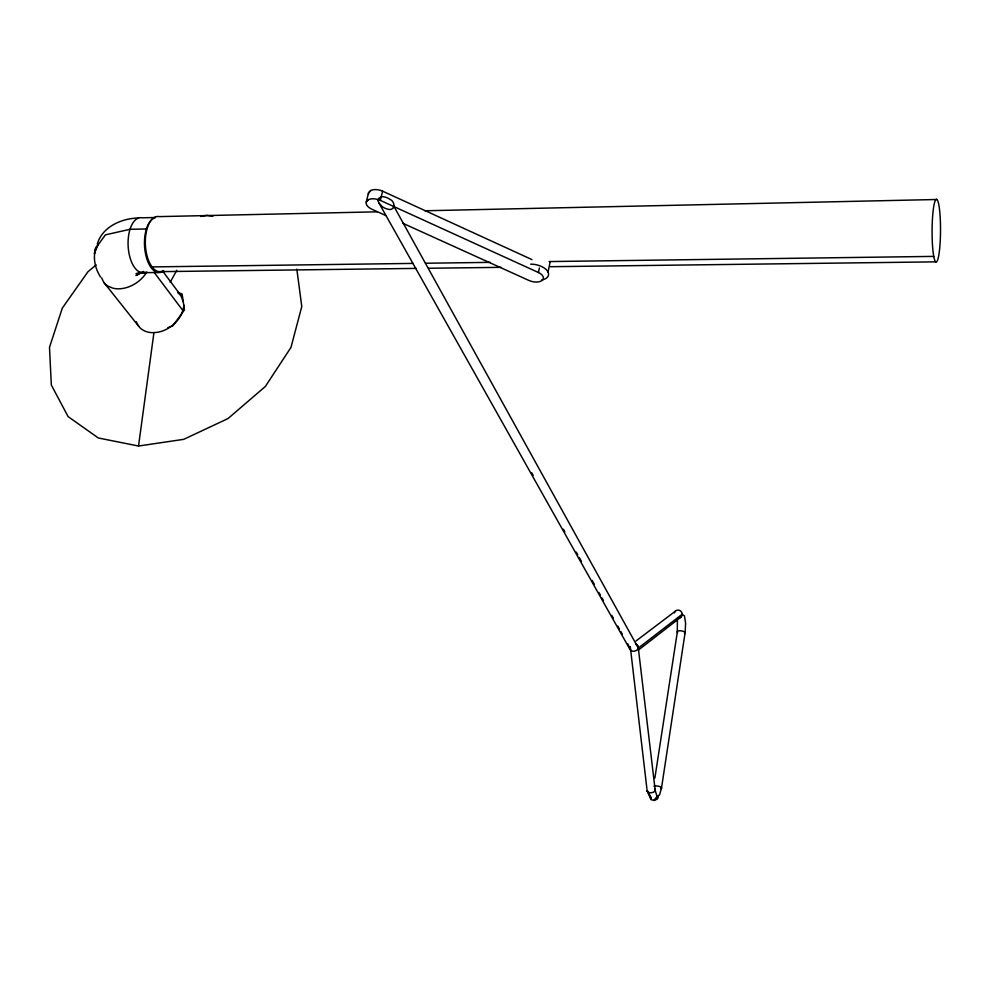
<?xml version="1.0" encoding="UTF-8"?>
<svg xmlns="http://www.w3.org/2000/svg" width="990" height="990" viewBox="0 0 990 990"><rect width="100%" height="100%" fill="white"/><g stroke="black" fill="none" stroke-linecap="round" stroke-linejoin="round"><path stroke-width="1.49" d="M379.022 203.16L382.524 206.836A12.561 9.888 44.9 0 0 387.424 209.063C394.985 211.823 396.037 201.75 389.85 199.299A12.598 9.937 45 0 0 384.974 197.06C381.088 195.315 376.039 199.151 379.022 203.16L629.962 649.415C631.991 653.301 639.453 650.665 638.241 646.334M630.011 646.569L629.962 649.415M635.988 644.49L637.721 645.901L638.191 649.18L637.721 645.901A4.393 4.109 53.2 0 0 636.149 644.255M96.166 264.924L87.912 271.805L62.308 308.125L49.5 347.341L51.331 385.023L68.124 416.629L98.319 437.988L138.526 446.02L153.945 332.578A24.379 18.006 -35.3 0 0 170.726 326.65C177.841 321.688 183.336 313.83 183.806 304.982M654.873 778.066L677.284 632.288L677.395 620.458M548.064 272.126L550.192 261.608M402.744 223.233L529.044 280.504A9.838 5.284 11.9 0 0 542.211 280.356A9.838 5.284 11.9 0 0 538.449 272.51L539.389 267.968M393.661 207.653L394.193 205.524M385.914 215.597L371.881 209.224A10.234 5.606 15.2 0 1 366.238 201.985L368.416 199.683A10.234 5.606 15.2 0 1 380.333 200.388L382.635 191.181L531.989 259.615M378.18 200.599L378.712 198.458M96.587 246.337C92.28 256.398 94.792 268.055 100.547 277.039M97.292 244.072C102.292 226.698 121.745 218.246 138.575 218.023M97.812 245.273L94.397 253.613L95.312 248.7L105.41 234.853L130.036 229.284L146.433 228.962M630.284 646.792L646.878 788.535M170.156 282.348L176.764 270.295M658.276 797.42L657.286 799.103L654.043 800.44L650.863 799.586L647.064 790.07A4.232 2.388 -6.5 0 0 651.742 792.693A4.232 2.388 -6.5 0 0 654.761 788.857M382.635 191.181A10.209 5.631 15.3 0 0 370.755 190.501L368.577 192.815L366.25 201.985L368.416 199.683M638.352 650.108L681.071 617.005M638.315 648.079L682.172 614.245L684.437 615.854L685.612 623.255L685.105 632.635L661.555 787.731L659.501 795.032L656.964 796.22L655.232 790.639L638.315 648.079L394.094 206.662M636.001 640.976L675.428 611.139M370.755 190.501L368.577 192.815A10.209 5.631 15.3 0 0 368.478 194.3M143.179 271.433L135.976 275.529L141.224 272.708L136.001 273.685L145.332 272.3A27.584 13.674 87.2 0 1 141.78 272.708L138.229 271.235A27.584 13.674 87.2 0 1 128.205 239.258A27.584 13.674 87.2 0 1 142.152 217.8L155.442 217.515M167.916 327.64L172.668 325.957L184.449 309.907L182.123 294.079L178.386 292.471M200.797 216.439L206.861 215.387L212.887 216.266M138.526 446.02L183.732 439.337L227.972 418.584L265.345 386.484L290.973 347.403L301.777 306.566L296.839 269.144M153.945 332.578L153.116 332.677A26.099 19.268 -35.3 0 1 136.422 321.775M377.066 211.823L159.229 216.612A27.658 13.501 87.3 0 0 145.406 245.297A27.658 13.501 87.3 0 0 162.335 271.26M424.957 210.771L936.948 199.497A31.321 4.208 -89.7 0 1 939.609 249.133A31.321 4.208 -89.7 0 1 932.382 243.28A31.321 4.208 -89.7 0 1 936.948 199.497M152.052 266.916L413.139 263.402M425.502 263.241L490.384 262.362M549.091 261.57L933.768 256.398M935.798 261.855L550.415 266.706M158.846 271.668L416.27 268.401M428.608 268.253L501.064 267.337M141.78 272.708L158.016 272.498M380.321 200.388L538.449 272.51M177.853 292.731L180.687 295.28L183.36 301.962M103.876 282.435L138.699 326.292M154.118 272.312L182.927 310.625M162.657 271.087L180.687 295.28M646.928 790.701L651.333 798.262L647.064 790.07M531.667 472.688L533.177 475.386M563.397 529.229L564.906 531.915M576.242 552.111L577.752 554.796M579.261 557.494L581.526 561.528M592.107 580.375L594.371 584.409M598.913 592.49L600.423 595.176M601.932 597.873L603.442 600.559M611.758 615.372L613.268 618.057M617.797 626.138L619.307 628.836M620.829 631.521L622.339 634.219M627.623 643.636L630.048 648.797M101.586 277.856L102.737 280.145A20.258 14.652 -35.2 0 0 110.175 287.038L112.687 288.127A26.965 19.503 -35.1 0 0 146.867 271.928M530.652 264.169A14.256 7.685 11.9 0 1 547.433 271.025A14.256 7.685 11.9 0 1 541.728 279.997M163.734 270.802A27.658 13.514 87.3 0 1 145.221 252.091A27.658 13.514 87.3 0 1 154.873 217.676M654.006 786.209A4.195 1.374 9.3 0 1 659.711 786.592A4.195 1.374 9.3 0 1 661.023 788.708M677.643 632.721A4.047 1.596 9 0 1 678.769 630.853A4.047 1.596 9 0 1 683.917 631.632A4.047 1.596 9 0 1 684.56 633.773M674.438 612.884A4.071 3.849 52 0 1 678.868 610.174A4.071 3.849 52 0 1 682.172 614.58A4.071 3.849 52 0 1 678.298 618.057M631.175 650.764A4.393 4.109 53.2 0 1 630.494 649.848M658.239 795.626L654.043 800.44L658.239 795.626"/></g></svg>
